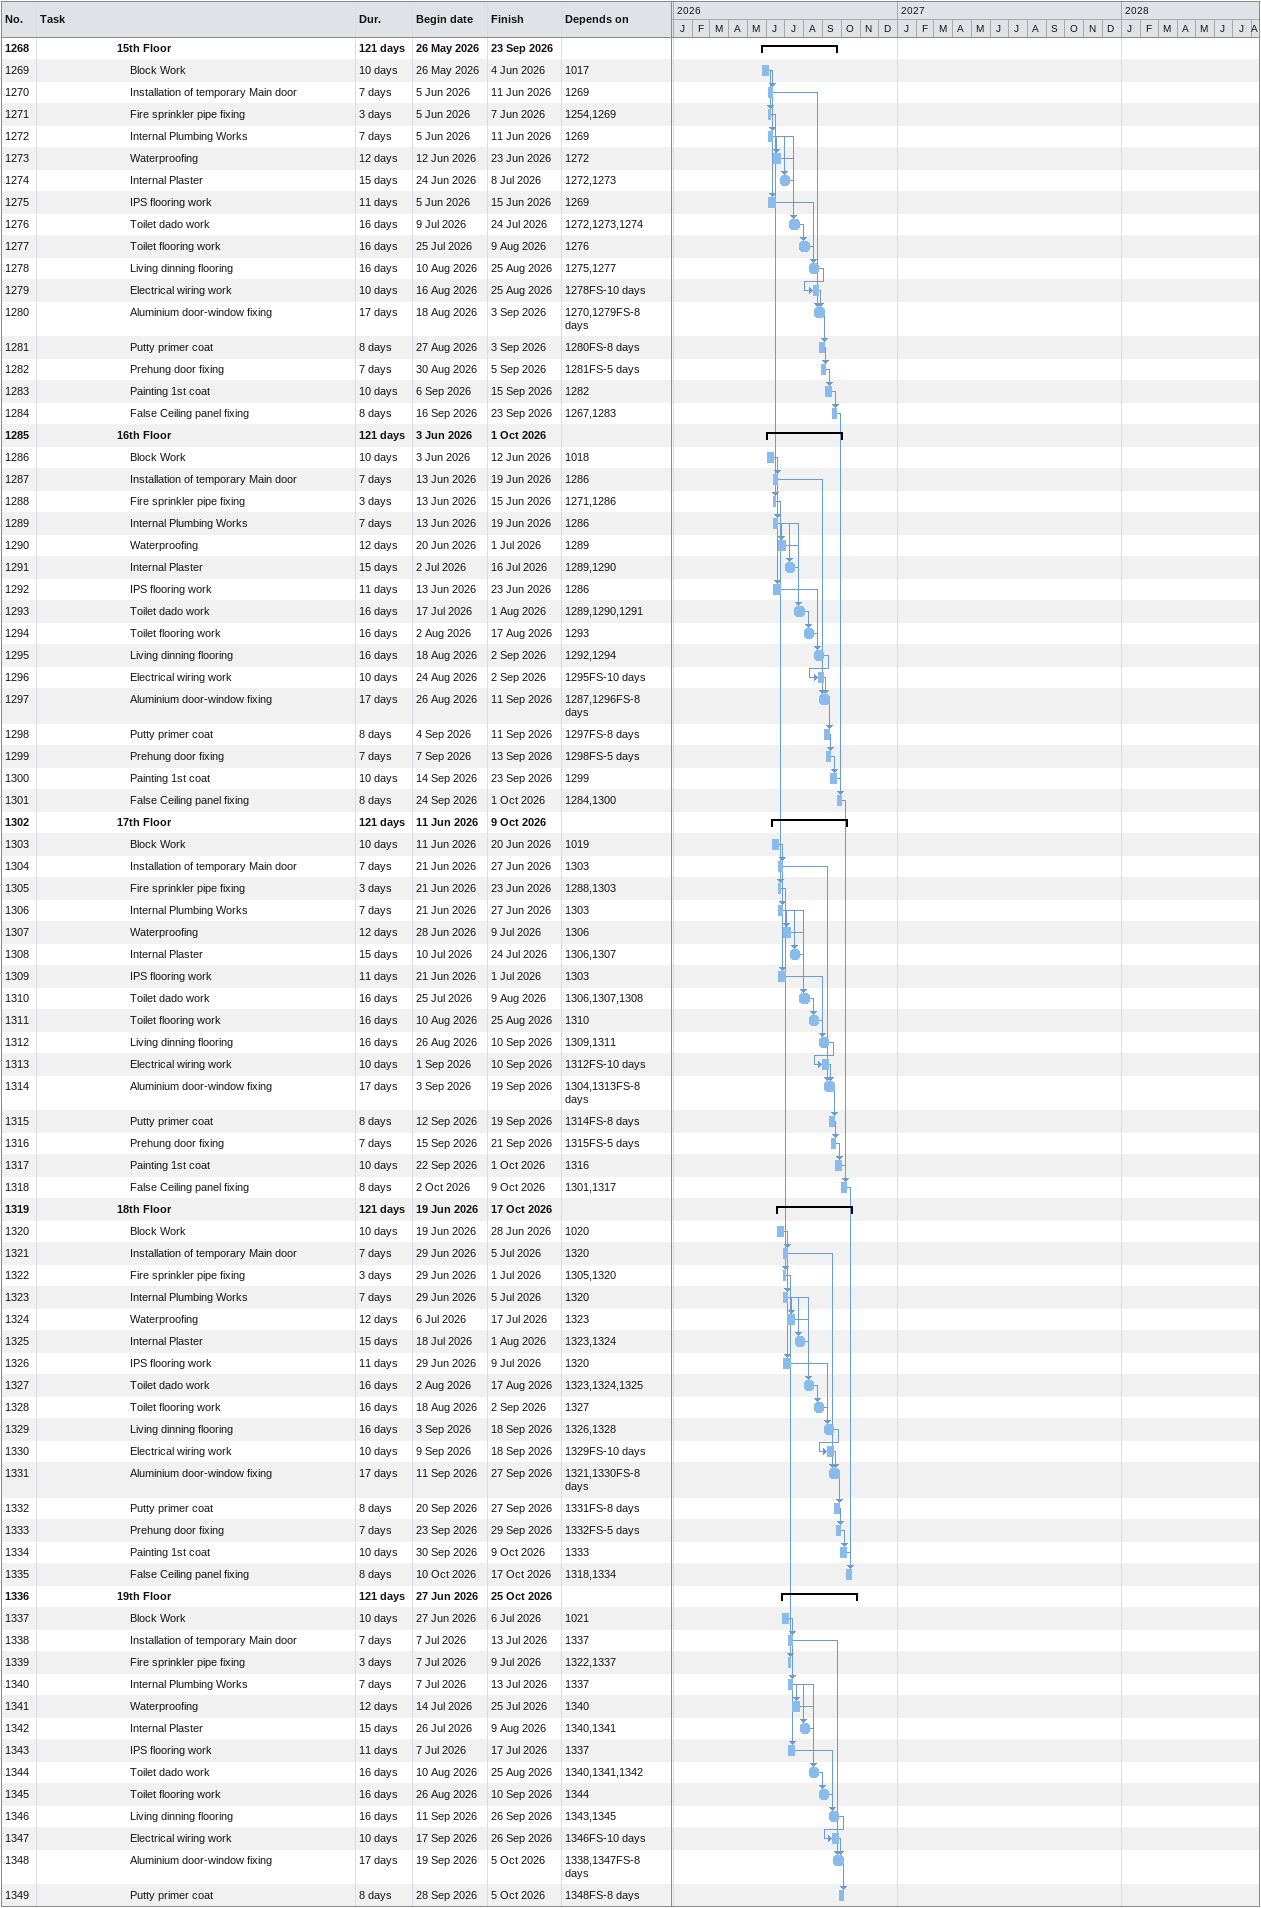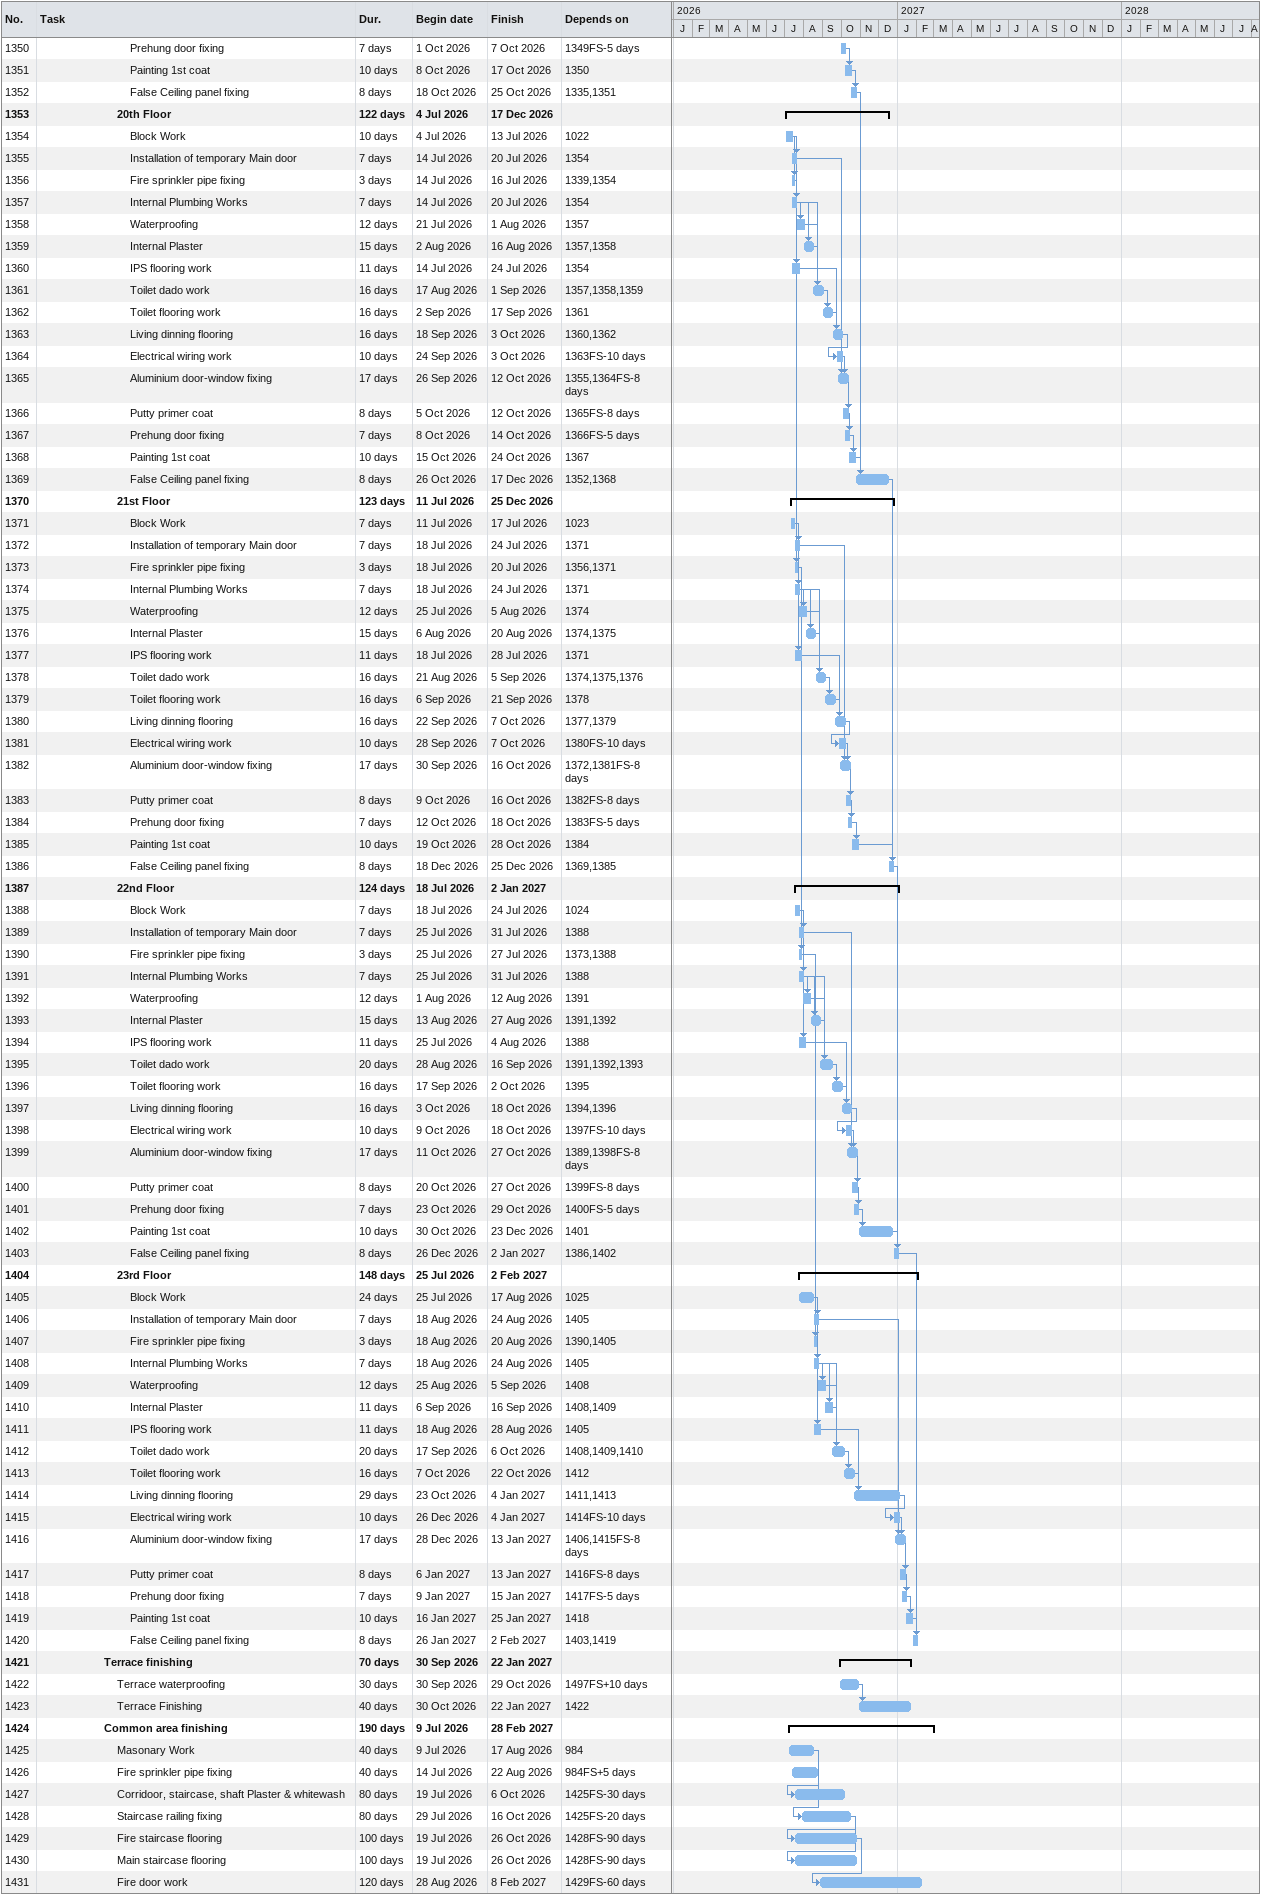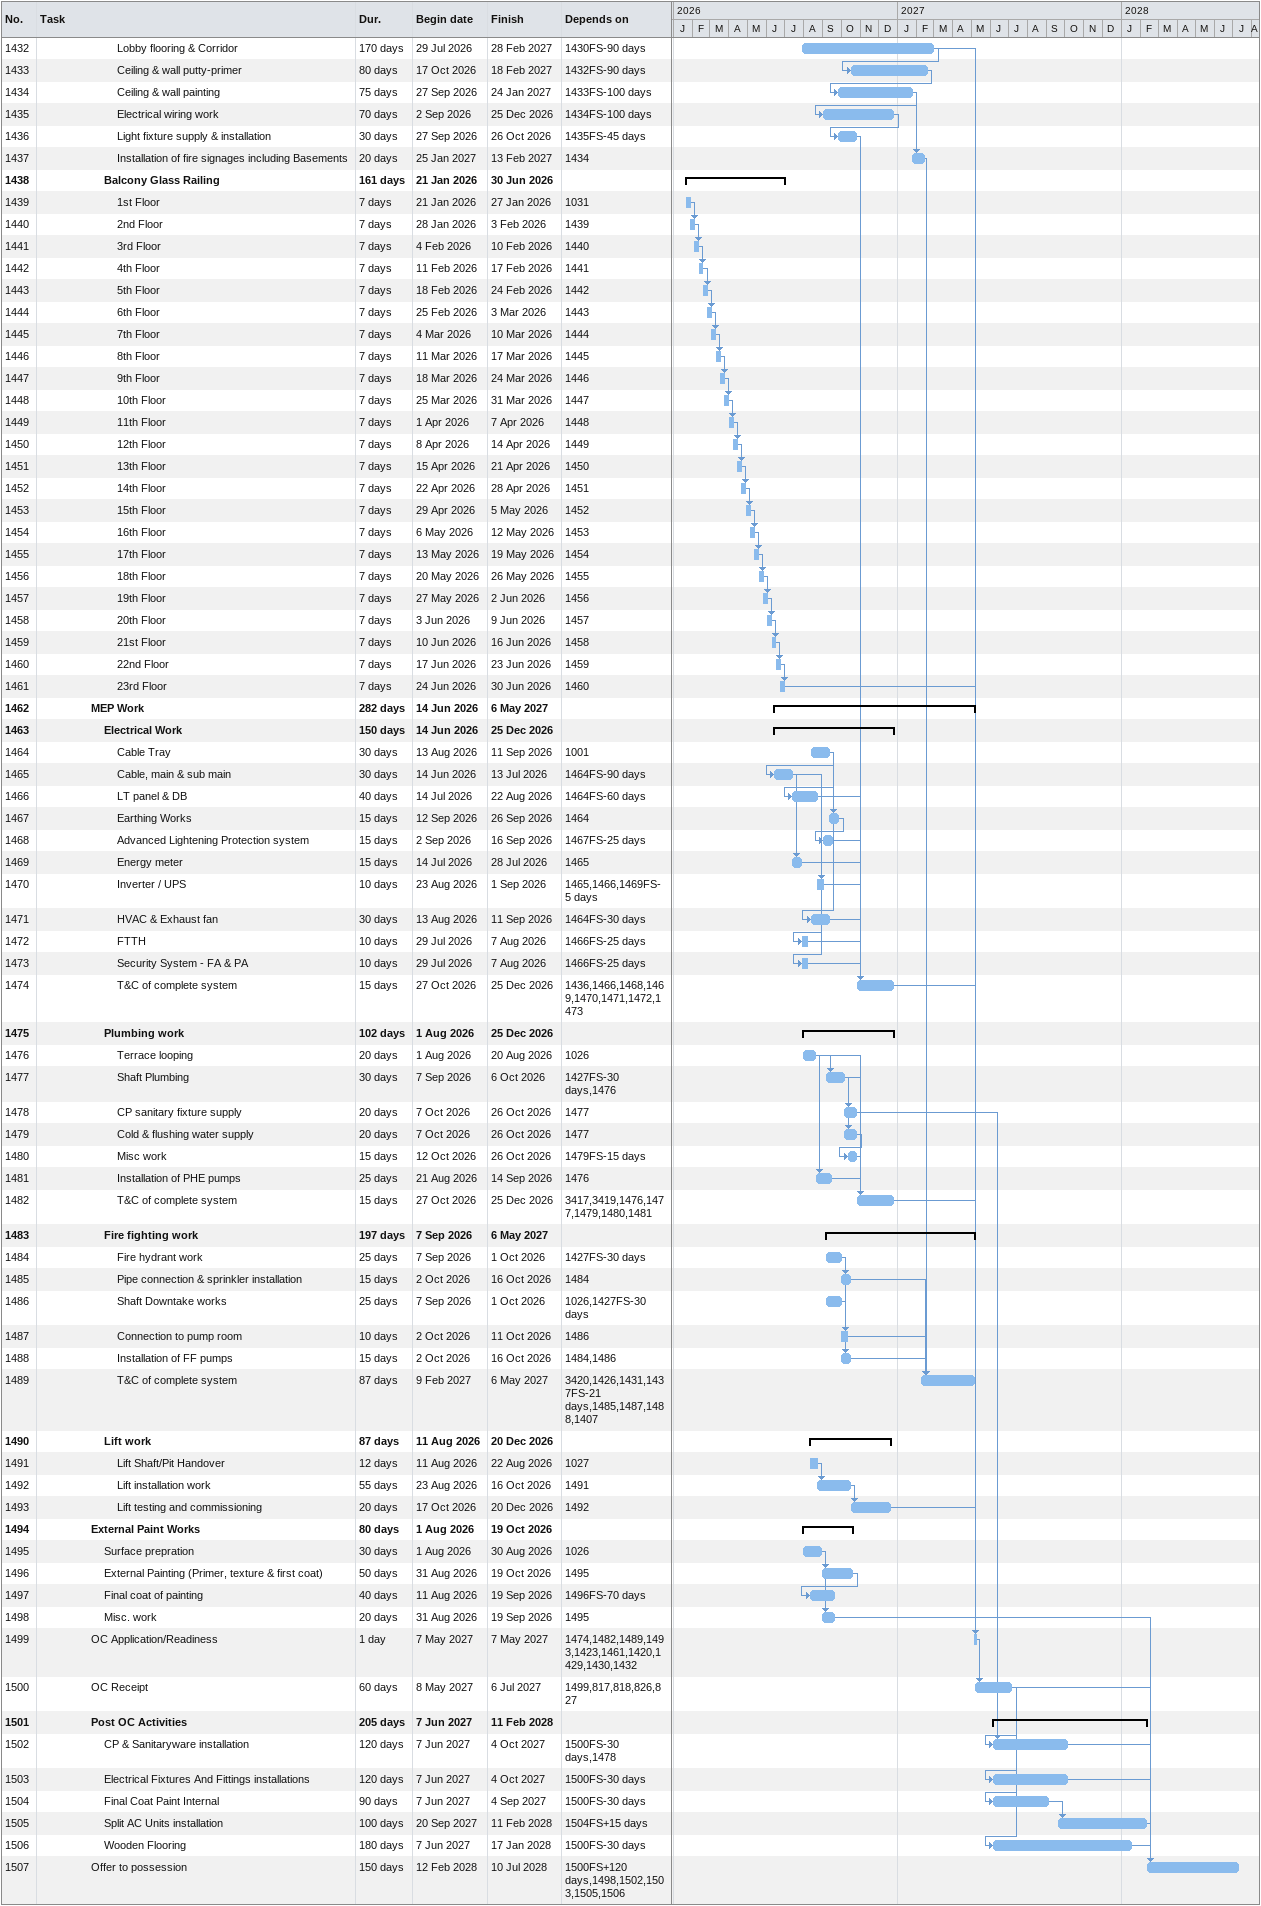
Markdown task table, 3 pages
| ID | Level | Task | Duration | Start | Finish | Predecessors |
|---|---|---|---|---|---|---|
| 1268 | 7 | **15th Floor** | 121d | 2026-05-26 | 2026-09-23 |  |
| 1269 | 8 | Block Work | 10d | 2026-05-26 | 2026-06-04 | 1017 |
| 1270 | 8 | Installation of temporary Main door | 7d | 2026-06-05 | 2026-06-11 | 1269 |
| 1271 | 8 | Fire sprinkler pipe fixing | 3d | 2026-06-05 | 2026-06-07 | 1254, 1269 |
| 1272 | 8 | Internal Plumbing Works | 7d | 2026-06-05 | 2026-06-11 | 1269 |
| 1273 | 8 | Waterproofing | 12d | 2026-06-12 | 2026-06-23 | 1272 |
| 1274 | 8 | Internal Plaster | 15d | 2026-06-24 | 2026-07-08 | 1272, 1273 |
| 1275 | 8 | IPS flooring work | 11d | 2026-06-05 | 2026-06-15 | 1269 |
| 1276 | 8 | Toilet dado work | 16d | 2026-07-09 | 2026-07-24 | 1272, 1273, 1274 |
| 1277 | 8 | Toilet flooring work | 16d | 2026-07-25 | 2026-08-09 | 1276 |
| 1278 | 8 | Living dinning flooring | 16d | 2026-08-10 | 2026-08-25 | 1275, 1277 |
| 1279 | 8 | Electrical wiring work | 10d | 2026-08-16 | 2026-08-25 | 1278FS-10d |
| 1280 | 8 | Aluminium door-window fixing | 17d | 2026-08-18 | 2026-09-03 | 1270, 1279FS-8d |
| 1281 | 8 | Putty primer coat | 8d | 2026-08-27 | 2026-09-03 | 1280FS-8d |
| 1282 | 8 | Prehung door fixing | 7d | 2026-08-30 | 2026-09-05 | 1281FS-5d |
| 1283 | 8 | Painting 1st coat | 10d | 2026-09-06 | 2026-09-15 | 1282 |
| 1284 | 8 | False Ceiling panel fixing | 8d | 2026-09-16 | 2026-09-23 | 1267, 1283 |
| 1285 | 7 | **16th Floor** | 121d | 2026-06-03 | 2026-10-01 |  |
| 1286 | 8 | Block Work | 10d | 2026-06-03 | 2026-06-12 | 1018 |
| 1287 | 8 | Installation of temporary Main door | 7d | 2026-06-13 | 2026-06-19 | 1286 |
| 1288 | 8 | Fire sprinkler pipe fixing | 3d | 2026-06-13 | 2026-06-15 | 1271, 1286 |
| 1289 | 8 | Internal Plumbing Works | 7d | 2026-06-13 | 2026-06-19 | 1286 |
| 1290 | 8 | Waterproofing | 12d | 2026-06-20 | 2026-07-01 | 1289 |
| 1291 | 8 | Internal Plaster | 15d | 2026-07-02 | 2026-07-16 | 1289, 1290 |
| 1292 | 8 | IPS flooring work | 11d | 2026-06-13 | 2026-06-23 | 1286 |
| 1293 | 8 | Toilet dado work | 16d | 2026-07-17 | 2026-08-01 | 1289, 1290, 1291 |
| 1294 | 8 | Toilet flooring work | 16d | 2026-08-02 | 2026-08-17 | 1293 |
| 1295 | 8 | Living dinning flooring | 16d | 2026-08-18 | 2026-09-02 | 1292, 1294 |
| 1296 | 8 | Electrical wiring work | 10d | 2026-08-24 | 2026-09-02 | 1295FS-10d |
| 1297 | 8 | Aluminium door-window fixing | 17d | 2026-08-26 | 2026-09-11 | 1287, 1296FS-8d |
| 1298 | 8 | Putty primer coat | 8d | 2026-09-04 | 2026-09-11 | 1297FS-8d |
| 1299 | 8 | Prehung door fixing | 7d | 2026-09-07 | 2026-09-13 | 1298FS-5d |
| 1300 | 8 | Painting 1st coat | 10d | 2026-09-14 | 2026-09-23 | 1299 |
| 1301 | 8 | False Ceiling panel fixing | 8d | 2026-09-24 | 2026-10-01 | 1284, 1300 |
| 1302 | 7 | **17th Floor** | 121d | 2026-06-11 | 2026-10-09 |  |
| 1303 | 8 | Block Work | 10d | 2026-06-11 | 2026-06-20 | 1019 |
| 1304 | 8 | Installation of temporary Main door | 7d | 2026-06-21 | 2026-06-27 | 1303 |
| 1305 | 8 | Fire sprinkler pipe fixing | 3d | 2026-06-21 | 2026-06-23 | 1288, 1303 |
| 1306 | 8 | Internal Plumbing Works | 7d | 2026-06-21 | 2026-06-27 | 1303 |
| 1307 | 8 | Waterproofing | 12d | 2026-06-28 | 2026-07-09 | 1306 |
| 1308 | 8 | Internal Plaster | 15d | 2026-07-10 | 2026-07-24 | 1306, 1307 |
| 1309 | 8 | IPS flooring work | 11d | 2026-06-21 | 2026-07-01 | 1303 |
| 1310 | 8 | Toilet dado work | 16d | 2026-07-25 | 2026-08-09 | 1306, 1307, 1308 |
| 1311 | 8 | Toilet flooring work | 16d | 2026-08-10 | 2026-08-25 | 1310 |
| 1312 | 8 | Living dinning flooring | 16d | 2026-08-26 | 2026-09-10 | 1309, 1311 |
| 1313 | 8 | Electrical wiring work | 10d | 2026-09-01 | 2026-09-10 | 1312FS-10d |
| 1314 | 8 | Aluminium door-window fixing | 17d | 2026-09-03 | 2026-09-19 | 1304, 1313FS-8d |
| 1315 | 8 | Putty primer coat | 8d | 2026-09-12 | 2026-09-19 | 1314FS-8d |
| 1316 | 8 | Prehung door fixing | 7d | 2026-09-15 | 2026-09-21 | 1315FS-5d |
| 1317 | 8 | Painting 1st coat | 10d | 2026-09-22 | 2026-10-01 | 1316 |
| 1318 | 8 | False Ceiling panel fixing | 8d | 2026-10-02 | 2026-10-09 | 1301, 1317 |
| 1319 | 7 | **18th Floor** | 121d | 2026-06-19 | 2026-10-17 |  |
| 1320 | 8 | Block Work | 10d | 2026-06-19 | 2026-06-28 | 1020 |
| 1321 | 8 | Installation of temporary Main door | 7d | 2026-06-29 | 2026-07-05 | 1320 |
| 1322 | 8 | Fire sprinkler pipe fixing | 3d | 2026-06-29 | 2026-07-01 | 1305, 1320 |
| 1323 | 8 | Internal Plumbing Works | 7d | 2026-06-29 | 2026-07-05 | 1320 |
| 1324 | 8 | Waterproofing | 12d | 2026-07-06 | 2026-07-17 | 1323 |
| 1325 | 8 | Internal Plaster | 15d | 2026-07-18 | 2026-08-01 | 1323, 1324 |
| 1326 | 8 | IPS flooring work | 11d | 2026-06-29 | 2026-07-09 | 1320 |
| 1327 | 8 | Toilet dado work | 16d | 2026-08-02 | 2026-08-17 | 1323, 1324, 1325 |
| 1328 | 8 | Toilet flooring work | 16d | 2026-08-18 | 2026-09-02 | 1327 |
| 1329 | 8 | Living dinning flooring | 16d | 2026-09-03 | 2026-09-18 | 1326, 1328 |
| 1330 | 8 | Electrical wiring work | 10d | 2026-09-09 | 2026-09-18 | 1329FS-10d |
| 1331 | 8 | Aluminium door-window fixing | 17d | 2026-09-11 | 2026-09-27 | 1321, 1330FS-8d |
| 1332 | 8 | Putty primer coat | 8d | 2026-09-20 | 2026-09-27 | 1331FS-8d |
| 1333 | 8 | Prehung door fixing | 7d | 2026-09-23 | 2026-09-29 | 1332FS-5d |
| 1334 | 8 | Painting 1st coat | 10d | 2026-09-30 | 2026-10-09 | 1333 |
| 1335 | 8 | False Ceiling panel fixing | 8d | 2026-10-10 | 2026-10-17 | 1318, 1334 |
| 1336 | 7 | **19th Floor** | 121d | 2026-06-27 | 2026-10-25 |  |
| 1337 | 8 | Block Work | 10d | 2026-06-27 | 2026-07-06 | 1021 |
| 1338 | 8 | Installation of temporary Main door | 7d | 2026-07-07 | 2026-07-13 | 1337 |
| 1339 | 8 | Fire sprinkler pipe fixing | 3d | 2026-07-07 | 2026-07-09 | 1322, 1337 |
| 1340 | 8 | Internal Plumbing Works | 7d | 2026-07-07 | 2026-07-13 | 1337 |
| 1341 | 8 | Waterproofing | 12d | 2026-07-14 | 2026-07-25 | 1340 |
| 1342 | 8 | Internal Plaster | 15d | 2026-07-26 | 2026-08-09 | 1340, 1341 |
| 1343 | 8 | IPS flooring work | 11d | 2026-07-07 | 2026-07-17 | 1337 |
| 1344 | 8 | Toilet dado work | 16d | 2026-08-10 | 2026-08-25 | 1340, 1341, 1342 |
| 1345 | 8 | Toilet flooring work | 16d | 2026-08-26 | 2026-09-10 | 1344 |
| 1346 | 8 | Living dinning flooring | 16d | 2026-09-11 | 2026-09-26 | 1343, 1345 |
| 1347 | 8 | Electrical wiring work | 10d | 2026-09-17 | 2026-09-26 | 1346FS-10d |
| 1348 | 8 | Aluminium door-window fixing | 17d | 2026-09-19 | 2026-10-05 | 1338, 1347FS-8d |
| 1349 | 8 | Putty primer coat | 8d | 2026-09-28 | 2026-10-05 | 1348FS-8d |
| 1350 | 8 | Prehung door fixing | 7d | 2026-10-01 | 2026-10-07 | 1349FS-5d |
| 1351 | 8 | Painting 1st coat | 10d | 2026-10-08 | 2026-10-17 | 1350 |
| 1352 | 8 | False Ceiling panel fixing | 8d | 2026-10-18 | 2026-10-25 | 1335, 1351 |
| 1353 | 7 | **20th Floor** | 122d | 2026-07-04 | 2026-12-17 |  |
| 1354 | 8 | Block Work | 10d | 2026-07-04 | 2026-07-13 | 1022 |
| 1355 | 8 | Installation of temporary Main door | 7d | 2026-07-14 | 2026-07-20 | 1354 |
| 1356 | 8 | Fire sprinkler pipe fixing | 3d | 2026-07-14 | 2026-07-16 | 1339, 1354 |
| 1357 | 8 | Internal Plumbing Works | 7d | 2026-07-14 | 2026-07-20 | 1354 |
| 1358 | 8 | Waterproofing | 12d | 2026-07-21 | 2026-08-01 | 1357 |
| 1359 | 8 | Internal Plaster | 15d | 2026-08-02 | 2026-08-16 | 1357, 1358 |
| 1360 | 8 | IPS flooring work | 11d | 2026-07-14 | 2026-07-24 | 1354 |
| 1361 | 8 | Toilet dado work | 16d | 2026-08-17 | 2026-09-01 | 1357, 1358, 1359 |
| 1362 | 8 | Toilet flooring work | 16d | 2026-09-02 | 2026-09-17 | 1361 |
| 1363 | 8 | Living dinning flooring | 16d | 2026-09-18 | 2026-10-03 | 1360, 1362 |
| 1364 | 8 | Electrical wiring work | 10d | 2026-09-24 | 2026-10-03 | 1363FS-10d |
| 1365 | 8 | Aluminium door-window fixing | 17d | 2026-09-26 | 2026-10-12 | 1355, 1364FS-8d |
| 1366 | 8 | Putty primer coat | 8d | 2026-10-05 | 2026-10-12 | 1365FS-8d |
| 1367 | 8 | Prehung door fixing | 7d | 2026-10-08 | 2026-10-14 | 1366FS-5d |
| 1368 | 8 | Painting 1st coat | 10d | 2026-10-15 | 2026-10-24 | 1367 |
| 1369 | 8 | False Ceiling panel fixing | 8d | 2026-10-26 | 2026-12-17 | 1352, 1368 |
| 1370 | 7 | **21st Floor** | 123d | 2026-07-11 | 2026-12-25 |  |
| 1371 | 8 | Block Work | 7d | 2026-07-11 | 2026-07-17 | 1023 |
| 1372 | 8 | Installation of temporary Main door | 7d | 2026-07-18 | 2026-07-24 | 1371 |
| 1373 | 8 | Fire sprinkler pipe fixing | 3d | 2026-07-18 | 2026-07-20 | 1356, 1371 |
| 1374 | 8 | Internal Plumbing Works | 7d | 2026-07-18 | 2026-07-24 | 1371 |
| 1375 | 8 | Waterproofing | 12d | 2026-07-25 | 2026-08-05 | 1374 |
| 1376 | 8 | Internal Plaster | 15d | 2026-08-06 | 2026-08-20 | 1374, 1375 |
| 1377 | 8 | IPS flooring work | 11d | 2026-07-18 | 2026-07-28 | 1371 |
| 1378 | 8 | Toilet dado work | 16d | 2026-08-21 | 2026-09-05 | 1374, 1375, 1376 |
| 1379 | 8 | Toilet flooring work | 16d | 2026-09-06 | 2026-09-21 | 1378 |
| 1380 | 8 | Living dinning flooring | 16d | 2026-09-22 | 2026-10-07 | 1377, 1379 |
| 1381 | 8 | Electrical wiring work | 10d | 2026-09-28 | 2026-10-07 | 1380FS-10d |
| 1382 | 8 | Aluminium door-window fixing | 17d | 2026-09-30 | 2026-10-16 | 1372, 1381FS-8d |
| 1383 | 8 | Putty primer coat | 8d | 2026-10-09 | 2026-10-16 | 1382FS-8d |
| 1384 | 8 | Prehung door fixing | 7d | 2026-10-12 | 2026-10-18 | 1383FS-5d |
| 1385 | 8 | Painting 1st coat | 10d | 2026-10-19 | 2026-10-28 | 1384 |
| 1386 | 8 | False Ceiling panel fixing | 8d | 2026-12-18 | 2026-12-25 | 1369, 1385 |
| 1387 | 7 | **22nd Floor** | 124d | 2026-07-18 | 2027-01-02 |  |
| 1388 | 8 | Block Work | 7d | 2026-07-18 | 2026-07-24 | 1024 |
| 1389 | 8 | Installation of temporary Main door | 7d | 2026-07-25 | 2026-07-31 | 1388 |
| 1390 | 8 | Fire sprinkler pipe fixing | 3d | 2026-07-25 | 2026-07-27 | 1373, 1388 |
| 1391 | 8 | Internal Plumbing Works | 7d | 2026-07-25 | 2026-07-31 | 1388 |
| 1392 | 8 | Waterproofing | 12d | 2026-08-01 | 2026-08-12 | 1391 |
| 1393 | 8 | Internal Plaster | 15d | 2026-08-13 | 2026-08-27 | 1391, 1392 |
| 1394 | 8 | IPS flooring work | 11d | 2026-07-25 | 2026-08-04 | 1388 |
| 1395 | 8 | Toilet dado work | 20d | 2026-08-28 | 2026-09-16 | 1391, 1392, 1393 |
| 1396 | 8 | Toilet flooring work | 16d | 2026-09-17 | 2026-10-02 | 1395 |
| 1397 | 8 | Living dinning flooring | 16d | 2026-10-03 | 2026-10-18 | 1394, 1396 |
| 1398 | 8 | Electrical wiring work | 10d | 2026-10-09 | 2026-10-18 | 1397FS-10d |
| 1399 | 8 | Aluminium door-window fixing | 17d | 2026-10-11 | 2026-10-27 | 1389, 1398FS-8d |
| 1400 | 8 | Putty primer coat | 8d | 2026-10-20 | 2026-10-27 | 1399FS-8d |
| 1401 | 8 | Prehung door fixing | 7d | 2026-10-23 | 2026-10-29 | 1400FS-5d |
| 1402 | 8 | Painting 1st coat | 10d | 2026-10-30 | 2026-12-23 | 1401 |
| 1403 | 8 | False Ceiling panel fixing | 8d | 2026-12-26 | 2027-01-02 | 1386, 1402 |
| 1404 | 7 | **23rd Floor** | 148d | 2026-07-25 | 2027-02-02 |  |
| 1405 | 8 | Block Work | 24d | 2026-07-25 | 2026-08-17 | 1025 |
| 1406 | 8 | Installation of temporary Main door | 7d | 2026-08-18 | 2026-08-24 | 1405 |
| 1407 | 8 | Fire sprinkler pipe fixing | 3d | 2026-08-18 | 2026-08-20 | 1390, 1405 |
| 1408 | 8 | Internal Plumbing Works | 7d | 2026-08-18 | 2026-08-24 | 1405 |
| 1409 | 8 | Waterproofing | 12d | 2026-08-25 | 2026-09-05 | 1408 |
| 1410 | 8 | Internal Plaster | 11d | 2026-09-06 | 2026-09-16 | 1408, 1409 |
| 1411 | 8 | IPS flooring work | 11d | 2026-08-18 | 2026-08-28 | 1405 |
| 1412 | 8 | Toilet dado work | 20d | 2026-09-17 | 2026-10-06 | 1408, 1409, 1410 |
| 1413 | 8 | Toilet flooring work | 16d | 2026-10-07 | 2026-10-22 | 1412 |
| 1414 | 8 | Living dinning flooring | 29d | 2026-10-23 | 2027-01-04 | 1411, 1413 |
| 1415 | 8 | Electrical wiring work | 10d | 2026-12-26 | 2027-01-04 | 1414FS-10d |
| 1416 | 8 | Aluminium door-window fixing | 17d | 2026-12-28 | 2027-01-13 | 1406, 1415FS-8d |
| 1417 | 8 | Putty primer coat | 8d | 2027-01-06 | 2027-01-13 | 1416FS-8d |
| 1418 | 8 | Prehung door fixing | 7d | 2027-01-09 | 2027-01-15 | 1417FS-5d |
| 1419 | 8 | Painting 1st coat | 10d | 2027-01-16 | 2027-01-25 | 1418 |
| 1420 | 8 | False Ceiling panel fixing | 8d | 2027-01-26 | 2027-02-02 | 1403, 1419 |
| 1421 | 6 | **Terrace finishing** | 70d | 2026-09-30 | 2027-01-22 |  |
| 1422 | 7 | Terrace waterproofing | 30d | 2026-09-30 | 2026-10-29 | 1497FS+10d |
| 1423 | 7 | Terrace Finishing | 40d | 2026-10-30 | 2027-01-22 | 1422 |
| 1424 | 6 | **Common area finishing** | 190d | 2026-07-09 | 2027-02-28 |  |
| 1425 | 7 | Masonary Work | 40d | 2026-07-09 | 2026-08-17 | 984 |
| 1426 | 7 | Fire sprinkler pipe fixing | 40d | 2026-07-14 | 2026-08-22 | 984FS+5d |
| 1427 | 7 | Corridoor, staircase, shaft Plaster & whitewash | 80d | 2026-07-19 | 2026-10-06 | 1425FS-30d |
| 1428 | 7 | Staircase railing fixing | 80d | 2026-07-29 | 2026-10-16 | 1425FS-20d |
| 1429 | 7 | Fire staircase flooring | 100d | 2026-07-19 | 2026-10-26 | 1428FS-90d |
| 1430 | 7 | Main staircase flooring | 100d | 2026-07-19 | 2026-10-26 | 1428FS-90d |
| 1431 | 7 | Fire door work | 120d | 2026-08-28 | 2027-02-08 | 1429FS-60d |
| 1432 | 7 | Lobby flooring & Corridor | 170d | 2026-07-29 | 2027-02-28 | 1430FS-90d |
| 1433 | 7 | Ceiling & wall putty-primer | 80d | 2026-10-17 | 2027-02-18 | 1432FS-90d |
| 1434 | 7 | Ceiling & wall painting | 75d | 2026-09-27 | 2027-01-24 | 1433FS-100d |
| 1435 | 7 | Electrical wiring work | 70d | 2026-09-02 | 2026-12-25 | 1434FS-100d |
| 1436 | 7 | Light fixture supply & installation | 30d | 2026-09-27 | 2026-10-26 | 1435FS-45d |
| 1437 | 7 | Installation of fire signages including Basements | 20d | 2027-01-25 | 2027-02-13 | 1434 |
| 1438 | 6 | **Balcony Glass Railing** | 161d | 2026-01-21 | 2026-06-30 |  |
| 1439 | 7 | 1st Floor | 7d | 2026-01-21 | 2026-01-27 | 1031 |
| 1440 | 7 | 2nd Floor | 7d | 2026-01-28 | 2026-02-03 | 1439 |
| 1441 | 7 | 3rd Floor | 7d | 2026-02-04 | 2026-02-10 | 1440 |
| 1442 | 7 | 4th Floor | 7d | 2026-02-11 | 2026-02-17 | 1441 |
| 1443 | 7 | 5th Floor | 7d | 2026-02-18 | 2026-02-24 | 1442 |
| 1444 | 7 | 6th Floor | 7d | 2026-02-25 | 2026-03-03 | 1443 |
| 1445 | 7 | 7th Floor | 7d | 2026-03-04 | 2026-03-10 | 1444 |
| 1446 | 7 | 8th Floor | 7d | 2026-03-11 | 2026-03-17 | 1445 |
| 1447 | 7 | 9th Floor | 7d | 2026-03-18 | 2026-03-24 | 1446 |
| 1448 | 7 | 10th Floor | 7d | 2026-03-25 | 2026-03-31 | 1447 |
| 1449 | 7 | 11th Floor | 7d | 2026-04-01 | 2026-04-07 | 1448 |
| 1450 | 7 | 12th Floor | 7d | 2026-04-08 | 2026-04-14 | 1449 |
| 1451 | 7 | 13th Floor | 7d | 2026-04-15 | 2026-04-21 | 1450 |
| 1452 | 7 | 14th Floor | 7d | 2026-04-22 | 2026-04-28 | 1451 |
| 1453 | 7 | 15th Floor | 7d | 2026-04-29 | 2026-05-05 | 1452 |
| 1454 | 7 | 16th Floor | 7d | 2026-05-06 | 2026-05-12 | 1453 |
| 1455 | 7 | 17th Floor | 7d | 2026-05-13 | 2026-05-19 | 1454 |
| 1456 | 7 | 18th Floor | 7d | 2026-05-20 | 2026-05-26 | 1455 |
| 1457 | 7 | 19th Floor | 7d | 2026-05-27 | 2026-06-02 | 1456 |
| 1458 | 7 | 20th Floor | 7d | 2026-06-03 | 2026-06-09 | 1457 |
| 1459 | 7 | 21st Floor | 7d | 2026-06-10 | 2026-06-16 | 1458 |
| 1460 | 7 | 22nd Floor | 7d | 2026-06-17 | 2026-06-23 | 1459 |
| 1461 | 7 | 23rd Floor | 7d | 2026-06-24 | 2026-06-30 | 1460 |
| 1462 | 5 | **MEP Work** | 282d | 2026-06-14 | 2027-05-06 |  |
| 1463 | 6 | **Electrical Work** | 150d | 2026-06-14 | 2026-12-25 |  |
| 1464 | 7 | Cable Tray | 30d | 2026-08-13 | 2026-09-11 | 1001 |
| 1465 | 7 | Cable, main & sub main | 30d | 2026-06-14 | 2026-07-13 | 1464FS-90d |
| 1466 | 7 | LT panel & DB | 40d | 2026-07-14 | 2026-08-22 | 1464FS-60d |
| 1467 | 7 | Earthing Works | 15d | 2026-09-12 | 2026-09-26 | 1464 |
| 1468 | 7 | Advanced Lightening Protection system | 15d | 2026-09-02 | 2026-09-16 | 1467FS-25d |
| 1469 | 7 | Energy meter | 15d | 2026-07-14 | 2026-07-28 | 1465 |
| 1470 | 7 | Inverter / UPS | 10d | 2026-08-23 | 2026-09-01 | 1465, 1466, 1469FS-5d |
| 1471 | 7 | HVAC & Exhaust fan | 30d | 2026-08-13 | 2026-09-11 | 1464FS-30d |
| 1472 | 7 | FTTH | 10d | 2026-07-29 | 2026-08-07 | 1466FS-25d |
| 1473 | 7 | Security System - FA & PA | 10d | 2026-07-29 | 2026-08-07 | 1466FS-25d |
| 1474 | 7 | T&C of complete system | 15d | 2026-10-27 | 2026-12-25 | 1436, 1466, 1468, 1469, 1470, 1471, 1472, 1473 |
| 1475 | 6 | **Plumbing work** | 102d | 2026-08-01 | 2026-12-25 |  |
| 1476 | 7 | Terrace looping | 20d | 2026-08-01 | 2026-08-20 | 1026 |
| 1477 | 7 | Shaft Plumbing | 30d | 2026-09-07 | 2026-10-06 | 1427FS-30d, 1476 |
| 1478 | 7 | CP sanitary fixture supply | 20d | 2026-10-07 | 2026-10-26 | 1477 |
| 1479 | 7 | Cold & flushing water supply | 20d | 2026-10-07 | 2026-10-26 | 1477 |
| 1480 | 7 | Misc work | 15d | 2026-10-12 | 2026-10-26 | 1479FS-15d |
| 1481 | 7 | Installation of PHE pumps | 25d | 2026-08-21 | 2026-09-14 | 1476 |
| 1482 | 7 | T&C of complete system | 15d | 2026-10-27 | 2026-12-25 | 3417, 3419, 1476, 1477, 1479, 1480, 1481 |
| 1483 | 6 | **Fire fighting work** | 197d | 2026-09-07 | 2027-05-06 |  |
| 1484 | 7 | Fire hydrant work | 25d | 2026-09-07 | 2026-10-01 | 1427FS-30d |
| 1485 | 7 | Pipe connection & sprinkler installation | 15d | 2026-10-02 | 2026-10-16 | 1484 |
| 1486 | 7 | Shaft Downtake works | 25d | 2026-09-07 | 2026-10-01 | 1026, 1427FS-30d |
| 1487 | 7 | Connection to pump room | 10d | 2026-10-02 | 2026-10-11 | 1486 |
| 1488 | 7 | Installation of FF pumps | 15d | 2026-10-02 | 2026-10-16 | 1484, 1486 |
| 1489 | 7 | T&C of complete system | 87d | 2027-02-09 | 2027-05-06 | 3420, 1426, 1431, 1437FS-21d, 1485, 1487, 1488, 1407 |
| 1490 | 6 | **Lift work** | 87d | 2026-08-11 | 2026-12-20 |  |
| 1491 | 7 | Lift Shaft/Pit Handover | 12d | 2026-08-11 | 2026-08-22 | 1027 |
| 1492 | 7 | Lift installation work | 55d | 2026-08-23 | 2026-10-16 | 1491 |
| 1493 | 7 | Lift testing and commissioning | 20d | 2026-10-17 | 2026-12-20 | 1492 |
| 1494 | 5 | **External Paint Works** | 80d | 2026-08-01 | 2026-10-19 |  |
| 1495 | 6 | Surface prepration | 30d | 2026-08-01 | 2026-08-30 | 1026 |
| 1496 | 6 | External Painting (Primer, texture & first coat) | 50d | 2026-08-31 | 2026-10-19 | 1495 |
| 1497 | 6 | Final coat of painting | 40d | 2026-08-11 | 2026-09-19 | 1496FS-70d |
| 1498 | 6 | Misc. work | 20d | 2026-08-31 | 2026-09-19 | 1495 |
| 1499 | 5 | OC Application/Readiness | 1d | 2027-05-07 | 2027-05-07 | 1474, 1482, 1489, 1493, 1423, 1461, 1420, 1429, 1430, 1432 |
| 1500 | 5 | OC Receipt | 60d | 2027-05-08 | 2027-07-06 | 1499, 817, 818, 826, 827 |
| 1501 | 5 | **Post OC Activities** | 205d | 2027-06-07 | 2028-02-11 |  |
| 1502 | 6 | CP & Sanitaryware installation | 120d | 2027-06-07 | 2027-10-04 | 1500FS-30d, 1478 |
| 1503 | 6 | Electrical Fixtures And Fittings installations | 120d | 2027-06-07 | 2027-10-04 | 1500FS-30d |
| 1504 | 6 | Final Coat Paint Internal | 90d | 2027-06-07 | 2027-09-04 | 1500FS-30d |
| 1505 | 6 | Split AC Units installation | 100d | 2027-09-20 | 2028-02-11 | 1504FS+15d |
| 1506 | 6 | Wooden Flooring | 180d | 2027-06-07 | 2028-01-17 | 1500FS-30d |
| 1507 | 5 | Offer to possession | 150d | 2028-02-12 | 2028-07-10 | 1500FS+120d, 1498, 1502, 1503, 1505, 1506 |
